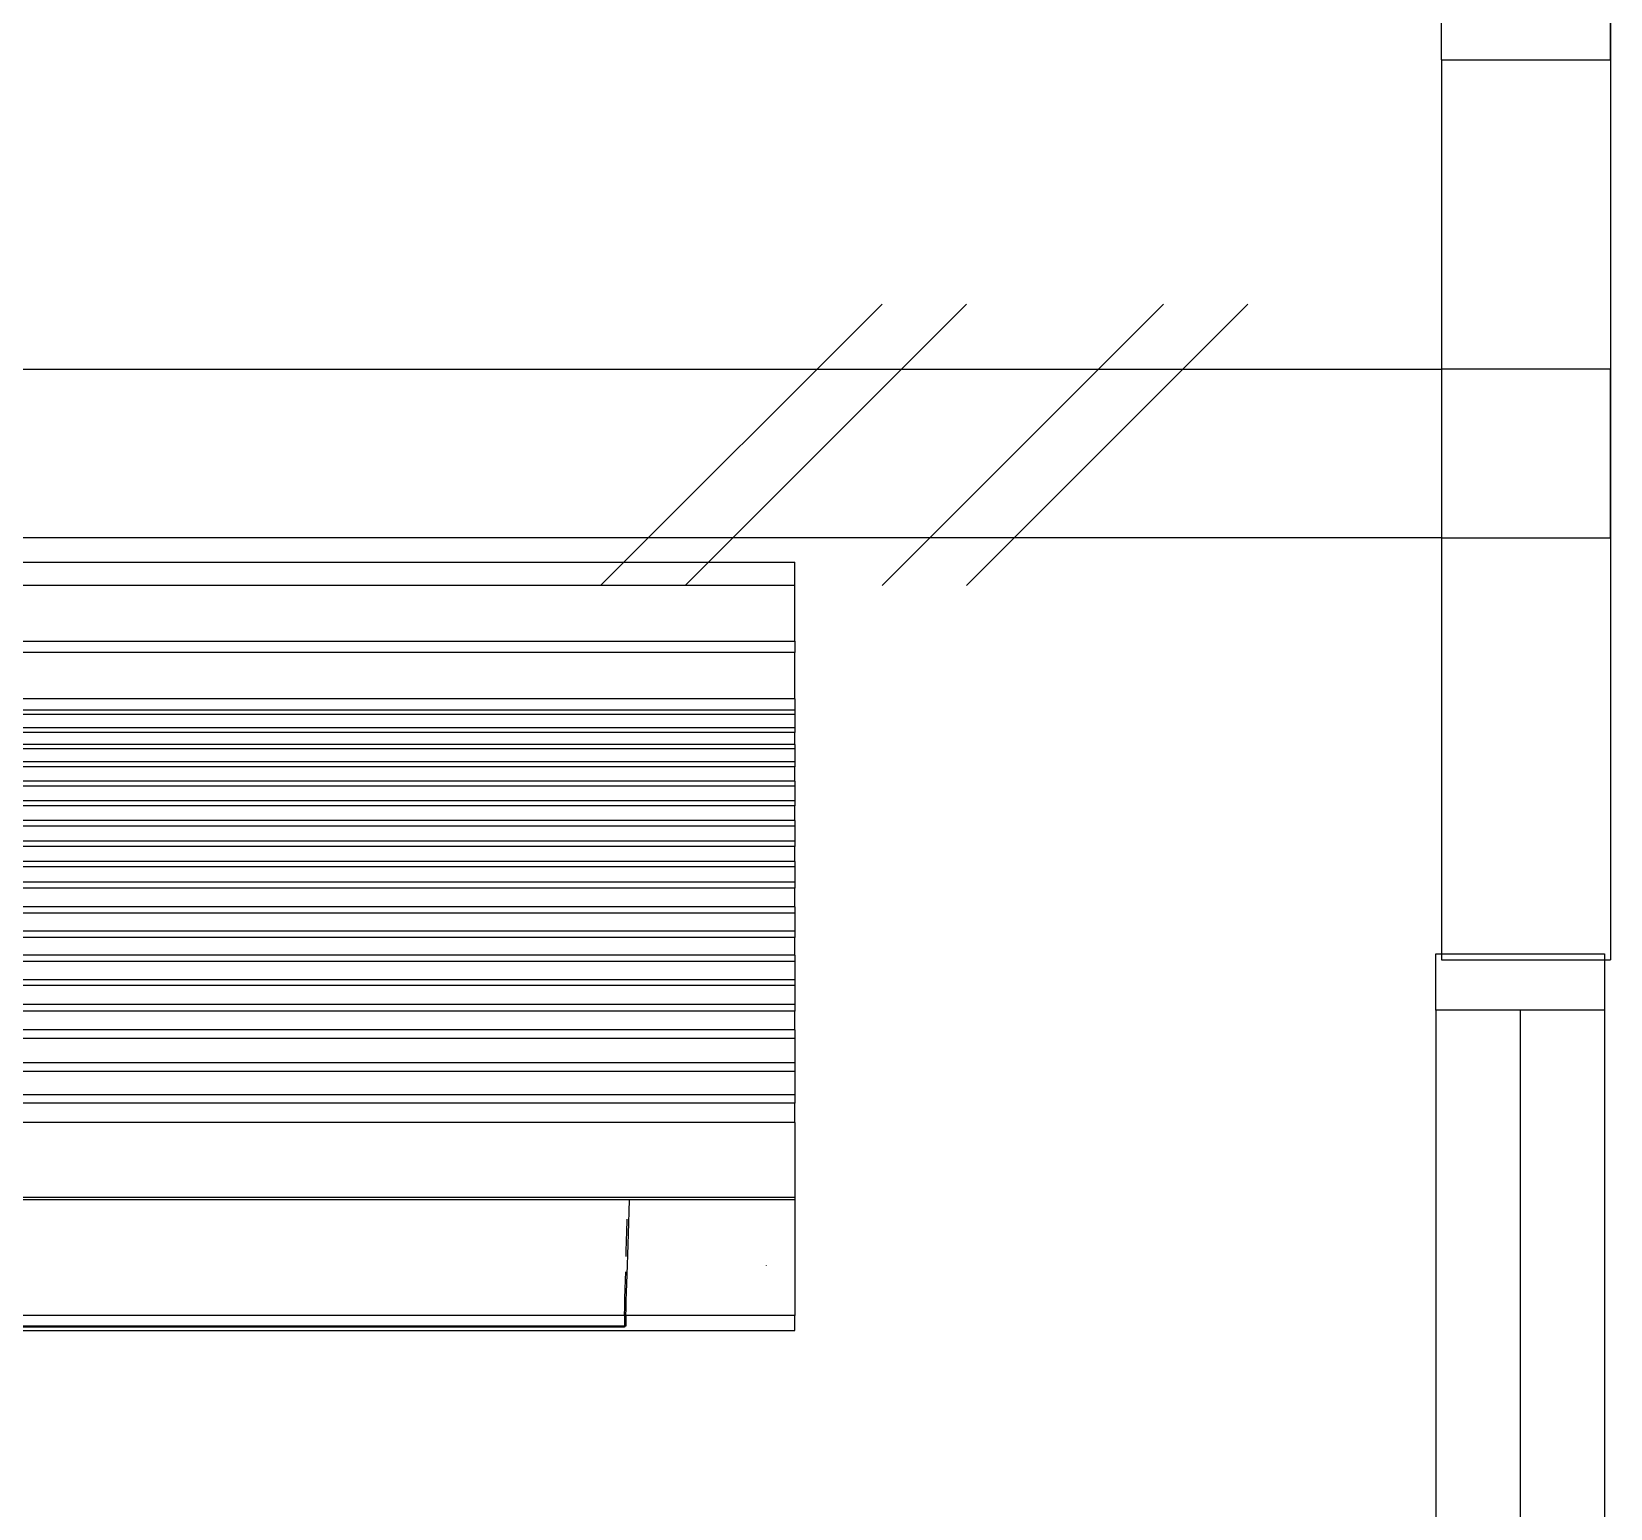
# Model space of a CAD drawing. Header units: millimetres. Extents: x 982 to 80582, y 687 to 58800.
# Drawn here: x 60465 to 61867, y 25846 to 27158 of the extents above; entities that cross this region are included whole.
import ezdxf

# ---------------------------------------------------------------- set-up
doc = ezdxf.new("R2010")
doc.units = ezdxf.units.MM
for name, color, linetype in [('A-COLUMN', 3, 'Continuous'), ('A-DROP', 8, 'Continuous'), ('A-WALL', 1, 'Continuous'), ('A-WIN', 9, 'Continuous'), ('A-WLH', 7, 'Continuous'), ('AHT_DOOR', 2, 'Continuous'), ('Edges', 7, 'Continuous')]:
    doc.layers.add(name, color=color, linetype=linetype)

# ---------------------------------------------------------------- blocks, each defined once
blk = doc.blocks.new('A$C04C40081')
at = {"layer": 'A-WIN', "color": 8}
for p, q in [((850, 150), (50, 150)), ((850, 75), (50, 75)), ((850, 0), (50, 0))]:
    blk.add_line(p, q, dxfattribs=at)
at = {"layer": 'A-WIN', "color": 8, "linetype": 'Continuous'}
for points in [[(50, 150), (0, 150), (0, 0), (50, 0)], [(850, 150), (900, 150), (900, 0), (850, 0)]]:
    blk.add_lwpolyline(points, close=True, dxfattribs=at)
blk = doc.blocks.new('air con')
at = {"layer": 'Edges'}
for p, q in [((71.402, 41.898), (152.402, 41.898)), ((152.402, 41.095), (152.402, 41.898)), ((71.402, 41.095), (152.402, 41.095)), ((152.402, 39.122), (152.402, 41.095)), ((71.402, 39.122), (152.402, 39.122)), ((152.402, 39.122), (152.402, 38.724)), ((152.402, 38.724), (71.402, 38.724)), ((152.402, 37.092), (152.402, 38.724)), ((152.402, 37.092), (71.402, 37.092)), ((152.402, 36.701), (71.402, 36.701)), ((152.402, 37.092), (152.402, 36.701)), ((152.402, 36.701), (152.402, 36.542)), ((152.402, 36.542), (71.402, 36.542)), ((152.402, 36.078), (71.402, 36.078)), ((152.402, 36.542), (152.402, 36.078)), ((152.402, 36.078), (152.402, 35.914)), ((152.402, 35.914), (71.402, 35.914)), ((152.402, 35.493), (152.402, 35.914)), ((152.402, 35.493), (71.402, 35.493)), ((152.402, 35.34), (71.402, 35.34)), ((152.402, 35.493), (152.402, 35.34)), ((152.402, 35.34), (152.402, 34.877)), ((152.402, 34.877), (71.402, 34.877)), ((152.402, 34.709), (71.402, 34.709)), ((152.402, 34.877), (152.402, 34.709)), ((152.402, 34.207), (152.402, 34.709)), ((152.402, 34.207), (71.402, 34.207)), ((152.402, 34.022), (71.402, 34.022)), ((152.402, 34.207), (152.402, 34.022)), ((152.402, 34.022), (152.402, 33.51)), ((152.402, 33.51), (71.402, 33.51)), ((152.402, 33.335), (71.402, 33.335)), ((152.402, 33.51), (152.402, 33.335)), ((152.402, 32.826), (152.402, 33.335)), ((152.402, 32.826), (71.402, 32.826)), ((152.402, 32.826), (152.402, 32.625)), ((152.402, 32.625), (71.402, 32.625)), ((152.402, 32.625), (152.402, 32.098)), ((152.402, 32.098), (71.402, 32.098)), ((152.402, 31.911), (71.402, 31.911)), ((152.402, 32.098), (152.402, 31.911)), ((152.402, 31.378), (152.402, 31.911)), ((152.402, 31.378), (71.402, 31.378)), ((152.402, 31.189), (71.402, 31.189)), ((152.402, 31.378), (152.402, 31.189)), ((152.402, 31.189), (152.402, 30.654)), ((152.402, 30.654), (71.402, 30.654)), ((152.402, 30.654), (152.402, 30.439)), ((152.402, 30.439), (71.402, 30.439)), ((152.402, 29.791), (152.402, 30.439)), ((152.402, 29.791), (71.402, 29.791)), ((152.402, 29.562), (71.402, 29.562)), ((152.402, 29.791), (152.402, 29.562)), ((152.402, 29.562), (152.402, 28.935)), ((152.402, 28.935), (71.402, 28.935)), ((152.402, 28.935), (152.402, 28.714)), ((152.402, 28.714), (71.402, 28.714)), ((152.402, 28.092), (152.402, 28.714)), ((152.402, 28.092), (71.402, 28.092)), ((152.402, 27.871), (71.402, 27.871)), ((152.402, 28.092), (152.402, 27.871)), ((152.402, 27.871), (152.402, 27.226)), ((152.402, 27.226), (71.402, 27.226)), ((152.402, 27.226), (152.402, 27.024)), ((152.402, 27.024), (71.402, 27.024)), ((152.402, 27.024), (152.402, 26.349)), ((152.402, 26.349), (71.402, 26.349)), ((152.402, 26.117), (71.402, 26.117)), ((152.402, 26.349), (152.402, 26.117)), ((152.402, 25.469), (152.402, 26.117)), ((152.402, 25.469), (71.402, 25.469)), ((152.402, 25.162), (71.402, 25.162)), ((152.402, 25.469), (152.402, 25.162)), ((152.402, 25.162), (152.402, 24.304)), ((152.402, 24.304), (71.402, 24.304)), ((152.402, 24.002), (71.402, 24.002)), ((152.402, 24.304), (152.402, 24.002)), ((152.402, 24.002), (152.402, 23.184)), ((152.402, 23.184), (71.402, 23.184)), ((152.402, 22.883), (71.402, 22.883)), ((152.402, 23.184), (152.402, 22.883)), ((152.402, 22.213), (152.402, 22.883)), ((152.402, 22.213), (71.402, 22.213)), ((152.402, 22.213), (152.402, 19.568)), ((152.402, 19.568), (71.402, 19.568)), ((152.402, 19.493), (71.402, 19.493)), ((146.588, 19.085), (146.601, 19.493)), ((152.402, 19.568), (152.402, 19.493)), ((152.402, 19.493), (152.402, 15.42)), ((146.575, 18.687), (146.588, 19.085)), ((146.494, 18.035), (146.504, 18.391)), ((146.504, 18.391), (146.514, 18.752)), ((146.514, 18.752), (146.516, 18.813)), ((146.562, 18.299), (146.575, 18.687)), ((146.484, 17.685), (146.494, 18.035)), ((146.538, 17.558), (146.55, 17.923)), ((146.55, 17.923), (146.562, 18.299)), ((146.479, 17.503), (146.484, 17.685)), ((146.516, 16.869), (146.527, 17.206)), ((146.527, 17.206), (146.538, 17.558)), ((146.447, 16.349), (146.456, 16.673)), ((146.456, 16.673), (146.464, 16.956)), ((146.505, 16.546), (146.516, 16.869)), ((151.402, 17.184), (151.402, 17.175)), ((146.438, 16.032), (146.447, 16.349)), ((146.486, 15.948), (146.495, 16.239)), ((146.495, 16.239), (146.505, 16.546)), ((146.421, 15.42), (146.429, 15.722)), ((146.429, 15.722), (146.438, 16.032)), ((146.468, 15.42), (146.477, 15.675)), ((146.477, 15.675), (146.486, 15.948)), ((146.421, 15.42), (76.921, 15.42)), ((146.421, 15.051), (76.921, 15.051)), ((146.421, 15.012), (76.921, 15.012)), ((146.468, 15.42), (146.421, 15.42)), ((146.421, 15.42), (146.421, 15.051)), ((146.468, 15.051), (146.421, 15.051)), ((146.421, 15.051), (146.421, 15.012)), ((152.402, 15.42), (146.468, 15.42)), ((146.468, 15.42), (146.468, 15.051)), ((152.402, 14.898), (152.402, 15.42)), ((71.402, 14.898), (152.402, 14.898))]:
    blk.add_line(p, q, dxfattribs=at)

msp = doc.modelspace()

# ---------------------------------------------------------------- linework, layer by layer
at = {"layer": 'A-COLUMN', "color": 8}
msp.add_lwpolyline([(61867.1, 26858.1), (61717.1, 26858.1), (61717.1, 26708.1), (61867.1, 26708.1)], close=True, dxfattribs=at)
at = {"layer": 'A-DROP', "color": 8}
msp.add_line((61867.1, 27133.1), (61867.1, 29633.1), dxfattribs=at)
at = {"layer": 'A-WALL', "color": 8}
for p, q in [((61717.1, 27133.1), (61717.1, 26858.1)), ((61717.1, 27133.1), (61867.1, 27133.1)), ((61867.1, 27133.1), (61867.1, 26333.1)), ((53017.1, 26858.1), (61717.1, 26858.1)), ((61717.1, 26708.1), (53017.1, 26708.1)), ((61717.1, 26708.1), (61717.1, 26333.1)), ((61717.1, 26333.1), (61867.1, 26333.1))]:
    msp.add_line(p, q, dxfattribs=at)
at = {"layer": 'A-WLH', "color": 8}
for p, q in [((60970.1, 26665.8), (61220.1, 26915.8)), ((61045.1, 26665.8), (61295.1, 26915.8)), ((61220.1, 26665.8), (61470.1, 26915.8)), ((61295.1, 26665.8), (61545.1, 26915.8))]:
    msp.add_line(p, q, dxfattribs=at)
at = {"layer": 'AHT_DOOR', "color": 8}
msp.add_lwpolyline([(61717.1, 27133.1), (61717.1, 27183.1), (61867.1, 27183.1), (61867.1, 27133.1)], dxfattribs=at)

# ---------------------------------------------------------------- block references
at = {"xscale": 25.2884805851763, "yscale": 25.2884805851763, "zscale": 25.2884805851763}
msp.add_blockref('air con', (57288.5, 25627), dxfattribs=at)
at = {"layer": 'A-WIN', "color": 8, "rotation": 90}
msp.add_blockref('A$C04C40081', (61861.9, 25438.4), dxfattribs=at)

doc.saveas('drawing.dxf')
